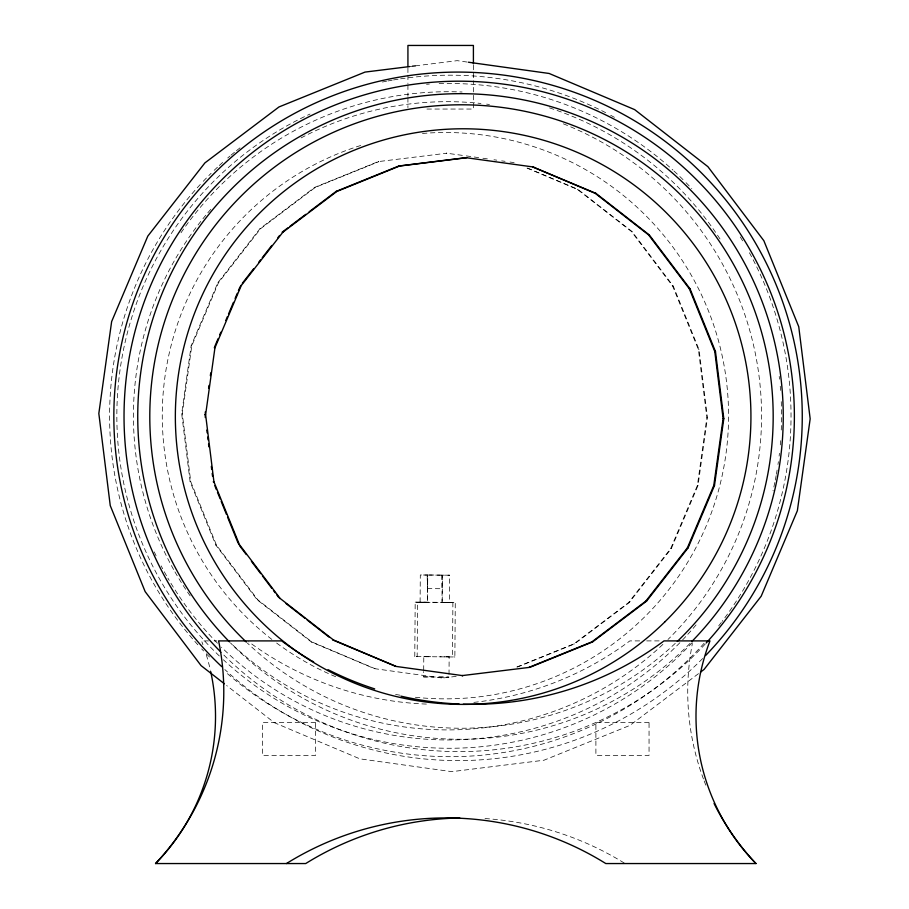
<?xml version="1.0" encoding="UTF-8"?>
<svg xmlns="http://www.w3.org/2000/svg" width="909" height="909" viewBox="0 0 909 909"><rect width="100%" height="100%" fill="white"/><g stroke="black" fill="none" stroke-linecap="round" stroke-linejoin="round"><path stroke-width="0.68" stroke-dasharray="4.54 3.41" d="M414.777 656.582L415.186 602.133L452.898 602.417L455.273 602.531L454.864 656.98L414.777 656.582L417.151 656.696L417.561 602.258L415.186 602.133M420.094 602.201L420.299 574.977L427.525 575.022L427.321 602.247L420.094 602.201L427.537 602.281L427.741 575.056L420.299 574.977M438.877 677.035L449.001 677.103L423.639 676.91L423.685 671.512M423.696 670.16L423.799 656.662L433.923 656.73M427.423 588.634L427.173 574.965L449.637 575.204L449.432 602.428L442.206 602.383L442.41 575.158L449.637 575.204M441.854 575.079L442.092 588.737L427.071 588.577M442.194 575.124L441.99 602.349L449.432 602.428M449.023 674.398L449.148 656.855L445.978 656.821M452.898 602.417L452.489 656.855L454.864 656.98M456.17 676.364L442.285 678.08L442.922 678.114L374.394 668.638L311.264 641.936L257.19 599.826L215.865 545.15L190.117 481.656L181.675 413.663L191.14 345.806L217.842 282.699L259.985 228.659L314.684 187.356L378.212 161.609L446.876 153.201L446.239 153.167L464.897 155.712M374.394 668.638L375.031 668.672L311.889 641.97L257.826 599.86L216.501 545.184L190.754 481.69L182.311 413.697L191.776 345.829L218.478 282.733L260.622 228.682L315.321 187.379L378.848 161.643L378.212 161.609M516.801 667.024L573.852 643.902L628.539 602.599L670.683 548.559L697.396 485.451L706.85 417.595L698.419 349.601L672.66 286.108L631.346 231.431L577.272 189.322L527.027 168.074M517.437 667.058L574.477 643.936L629.176 602.633L671.319 548.593L698.032 485.486L707.486 417.629L699.055 349.635L673.296 286.13L631.982 231.465L577.908 189.345L527.663 168.108M698.487 673.649L630.017 725.359L543.968 760.231L451.818 771.65L359.862 758.845L274.348 722.689L226.625 685.522M409.709 66.55L412.504 66.198M415.299 65.857L457.182 60.664L466.931 62.017M426.935 109.046L473.407 109.046L473.407 80.776M208.502 640.902L201.537 640.902A210.638 210.638 0 0 1 202.934 644.651M214.081 640.902L216.865 640.902M639.652 640.902L629.846 640.902A319.832 319.832 0 0 1 472.771 702.498M646.663 640.902L659.275 640.902M449.148 656.855L439.024 656.798M423.639 676.91L433.775 676.966M427.741 575.056L442.41 575.158M417.561 602.258L455.273 602.531M426.98 656.696L423.799 656.662M577.272 189.322L577.908 189.345M314.684 187.356L315.321 187.379M631.346 231.431L631.982 231.465M259.985 228.659L260.622 228.682M672.66 286.108L673.296 286.13M217.842 282.699L218.478 282.733M698.419 349.601L699.055 349.635M191.14 345.806L191.776 345.829M706.85 417.595L707.486 417.629M181.675 413.663L182.311 413.697M697.396 485.451L698.032 485.486M190.117 481.656L190.754 481.69M670.683 548.559L671.319 548.593M215.865 545.15L216.501 545.184M628.539 602.599L629.176 602.633M257.19 599.826L257.826 599.86M573.852 643.902L574.477 643.936M311.264 641.936L311.889 641.97M466.283 155.905L481.52 158.03M482.906 158.223L489.201 159.155M493.985 159.768L496.757 160.143M501.666 160.893L505.074 161.302M509.983 162.041L514.142 162.62M473.407 65.232L473.407 79.367M407.925 68.061L407.925 73.709M407.925 75.129L407.925 83.605M407.925 85.014L407.925 96.32M407.925 97.74L407.925 107.626M486.622 104.126A314.116 314.071 -83.9 0 1 489.451 104.501M563.341 123.829A314.116 314.071 -83.9 0 1 667.979 639.493M662.911 644.379A314.116 314.071 -83.9 0 1 230.693 643.072M190.14 595.849A314.116 314.071 -83.9 0 1 174.289 570.738M173.596 569.511A314.116 314.071 -83.9 0 1 206.877 213.922M207.797 212.831A314.116 314.071 -83.9 0 1 211.513 208.525M301.084 137.907A314.116 314.071 -83.9 0 1 480.952 103.467M422.458 133.453A283.165 283.142 -83.9 0 1 728.529 419.924A283.165 283.142 -83.9 0 1 414.004 697.112M400.062 695.203A283.165 283.142 -83.9 0 1 393.142 693.987M335.694 676.728A283.165 283.142 -83.9 0 1 276.336 642.822M271.859 639.425A283.165 283.142 -83.9 0 1 362.123 145.054M400.596 78.833A340.75 340.716 -83.9 0 1 605.678 112.671M610.689 115.295A340.75 340.716 -83.9 0 1 614.416 117.318M740.256 236.976A340.75 340.716 -83.9 0 1 743.892 242.998M749.425 252.759A340.75 340.716 -83.9 0 1 722.144 621.37M721.291 622.495A340.75 340.716 -83.9 0 1 718.678 625.881M704.077 643.311A340.75 340.716 -83.9 0 1 224.921 671.478M209.49 656.991A340.75 340.716 -83.9 0 1 204.582 651.98M203.616 650.969A340.75 340.716 -83.9 0 1 201.684 648.924M197.855 644.776A340.75 340.716 -83.9 0 1 202.298 182.311M203.264 181.289A340.75 340.716 -83.9 0 1 211.138 173.267M214.16 170.335A340.75 340.716 -83.9 0 1 218.24 166.461M219.274 165.506A340.75 340.716 -83.9 0 1 223.466 161.711M227.716 157.973A340.75 340.716 -83.9 0 1 229.875 156.121M230.966 155.212A340.75 340.716 -83.9 0 1 235.34 151.587M236.442 150.689A340.75 340.716 -83.9 0 1 240.908 147.156M382.405 82.026A340.75 340.716 -83.9 0 1 386.586 81.208M387.973 80.946A340.75 340.716 -83.9 0 1 392.177 80.185M393.574 79.947A340.75 340.716 -83.9 0 1 399.187 79.049M439.161 83.651A332.387 332.353 -83.9 0 1 672.967 170.108M674.001 171.051A332.387 332.353 -83.9 0 1 683.102 179.732M686.045 182.686A332.387 332.353 -83.9 0 1 691.829 188.708M779.195 376.394A332.387 332.353 -83.9 0 1 779.524 379.189M780.229 386.211A332.387 332.353 -83.9 0 1 780.581 390.416M781.251 401.642A332.387 332.353 -83.9 0 1 781.217 430.9M780.626 440.695A332.387 332.353 -83.9 0 1 780.286 444.899M779.433 453.307A332.387 332.353 -83.9 0 1 779.104 456.113M778.377 461.704A332.387 332.353 -83.9 0 1 777.979 464.499M777.104 470.078A332.387 332.353 -83.9 0 1 776.388 474.237M776.138 475.623A332.387 332.353 -83.9 0 1 775.082 481.156M774.798 482.531A332.387 332.353 -83.9 0 1 773.014 490.758M692.226 642.606A332.387 332.353 -83.9 0 1 223.375 659.764M219.296 655.923A332.387 332.353 -83.9 0 1 310.026 114.045M426.537 84.264A332.387 332.353 -83.9 0 1 429.343 84.082M549.525 107.887A324.127 324.093 -83.9 0 1 720.894 240.317M696.055 624.938A324.127 324.093 -83.9 0 1 686.681 635.561M685.727 636.595A324.127 324.093 -83.9 0 1 680.875 641.697M679.887 642.708A324.127 324.093 -83.9 0 1 221.444 647.197M217.478 643.242A324.127 324.093 -83.9 0 1 167.904 578.147M166.506 575.727A324.127 324.093 -83.9 0 1 161.143 565.864M156.087 555.751A324.127 324.093 -83.9 0 1 154.28 551.911M181.016 232.738A324.127 324.093 -83.9 0 1 462.102 92.002M675.273 643.356A311.719 311.685 -83.9 0 1 247.362 643.038M690.022 643.39A322.786 322.752 -83.9 0 1 230.488 642.924M702.646 658.548A344.25 344.204 -83.9 0 1 224.83 669.535M705.248 644.015A335.205 335.171 -83.9 0 1 220.353 651.571M485.008 818.566A302.254 302.254 0 0 1 625.074 863.55M426.401 704.089A319.832 319.832 0 0 1 248.612 641.72M705.85 785.206A250.77 250.77 0 0 1 703.907 780.229M703.441 778.979A250.77 250.77 0 0 1 692.374 643.527M206.309 654.787A210.638 210.638 0 0 1 210.399 670.251M315.616 722.575L262.462 722.575L262.462 755.424L315.616 755.424L315.616 722.575M649.049 722.575L595.895 722.575L595.895 755.424L649.049 755.424L649.049 722.575"/><path stroke-width="1.36" d="M205.264 417.504L205.298 411.913M208.604 388.2L209.002 385.416M210.354 375.644L210.752 372.86M333.467 639.981L332.774 639.947L395.767 666.32L333.467 639.981L280.12 598.429L239.351 544.491L213.933 481.838L205.616 414.743L214.944 347.783L241.294 285.517L282.881 232.193L336.853 191.447L399.528 166.04L466.658 157.723M529.879 667.331L529.186 667.297L591.873 641.89L645.833 601.133L687.42 547.809L713.77 485.542L723.109 418.583L714.781 351.499L689.374 288.846L648.594 234.897L595.247 193.344L532.958 167.006L595.94 193.378L649.299 234.942L690.067 288.88L715.474 351.533L723.803 418.629L714.474 485.588L688.113 547.843L646.538 601.167L592.566 641.924L529.879 667.331L462.056 675.614L462.749 675.648L395.063 666.286M214.797 346.454L218.092 338.671M219.739 334.773L220.842 332.183M225.773 320.513L227.42 316.616M228.523 314.025L233.465 302.345M235.113 298.459L237.306 293.266M238.408 290.675L240.056 286.778M242.339 283.267L253.6 268.825M258.792 262.156L260.531 259.929M262.258 257.713L271.791 245.487M277.847 237.715L279.586 235.488M287.801 227.909L282.176 232.159L282.881 232.193M290.051 226.216L305.799 214.331M309.162 211.786L336.148 191.401L398.835 166.006L465.965 157.677L533.651 167.04M700.737 671.956L704.1 669.41L761.185 596.213L797.363 510.733L810.169 418.822L798.75 326.717L763.855 240.715L707.895 166.665L634.652 109.625L549.138 73.47L468.328 62.21M409.709 66.55L365.032 72.084L278.983 106.955L204.9 162.904L147.815 236.101L111.637 321.581L98.831 413.493L110.25 505.597L145.145 591.6L201.105 665.649L224.409 683.795M412.504 66.198L415.299 65.857M310.071 659.82A319.832 319.832 0 0 1 281.665 640.902L218.603 640.902A250.77 250.77 0 0 1 155.553 863.55L305.708 863.55A302.254 302.254 0 0 1 459.784 817.975M463.272 704.18A319.832 319.832 0 0 0 663.99 640.902L709.974 640.902A210.638 210.638 0 0 0 755.958 863.55L605.803 863.55A302.254 302.254 0 0 0 286.437 863.55M398.835 166.006L399.528 166.04M595.247 193.344L595.94 193.378M336.148 191.401L336.853 191.447M648.594 234.897L649.299 234.942M689.374 288.846L690.067 288.88M240.601 285.483L241.294 285.517M714.781 351.499L715.474 351.533M214.251 347.749L214.944 347.783M723.109 418.583L723.803 418.629M204.911 414.709L205.616 414.743M713.77 485.542L714.474 485.588M213.24 481.804L213.933 481.838M687.42 547.809L688.113 547.843M238.647 544.457L239.351 544.491M645.833 601.133L646.538 601.167M279.427 598.395L280.12 598.429M591.873 641.89L592.566 641.924M286.085 603.587L304.981 618.302M307.208 620.04L329.433 637.357M239.499 545.57L246.294 554.57M251.395 561.308L260.735 573.67M262.428 575.92L271.78 588.282M273.473 590.532L275.177 592.77M276.87 595.02L278.574 597.27M214.831 485.713L216.41 489.633M217.478 492.246L220.126 498.768M221.182 501.382L226.477 514.426M227.534 517.039L238.124 543.15M206.82 430.082L207.172 432.877M207.684 437.07L208.036 439.865M208.559 444.058L208.9 446.853M211.331 466.419L211.672 469.226M212.195 473.419L212.547 476.214M473.407 63.823L473.407 45.45L407.925 45.45L407.925 66.652M246.339 642.072A311.719 311.685 -83.9 0 1 239.158 198.048A311.719 311.685 -83.9 0 1 683.182 197.401A311.719 311.685 -83.9 0 1 677.296 641.436M229.523 641.924A322.786 322.752 -83.9 0 1 233.022 187.47A322.786 322.752 -83.9 0 1 687.443 186.947A322.786 322.752 -83.9 0 1 691.976 641.39M221.751 666.661A344.25 344.204 -83.9 0 1 208.684 179.05A344.25 344.204 -83.9 0 1 696.283 167.858A344.25 344.204 -83.9 0 1 705.577 655.548M220.353 651.571A335.205 335.171 -83.9 0 1 220.035 181.561A335.205 335.171 -83.9 0 1 689.92 173.244A335.205 335.171 -83.9 0 1 706.213 642.97M459.17 704.032A319.832 319.832 0 0 1 401.051 696.169M374.713 688.908A319.832 319.832 0 0 1 328.035 669.672M313.616 661.877A319.832 319.832 0 0 1 311.253 660.513M755.958 863.55A250.77 250.77 0 0 1 714.065 803.488M210.695 671.558A210.638 210.638 0 0 1 155.553 863.55M665.058 621.676A287.812 287.789 -83.9 0 0 539.753 139.168A287.812 287.789 -83.9 0 0 184.595 488.962A287.812 287.789 -83.9 0 0 665.058 621.676"/></g></svg>
